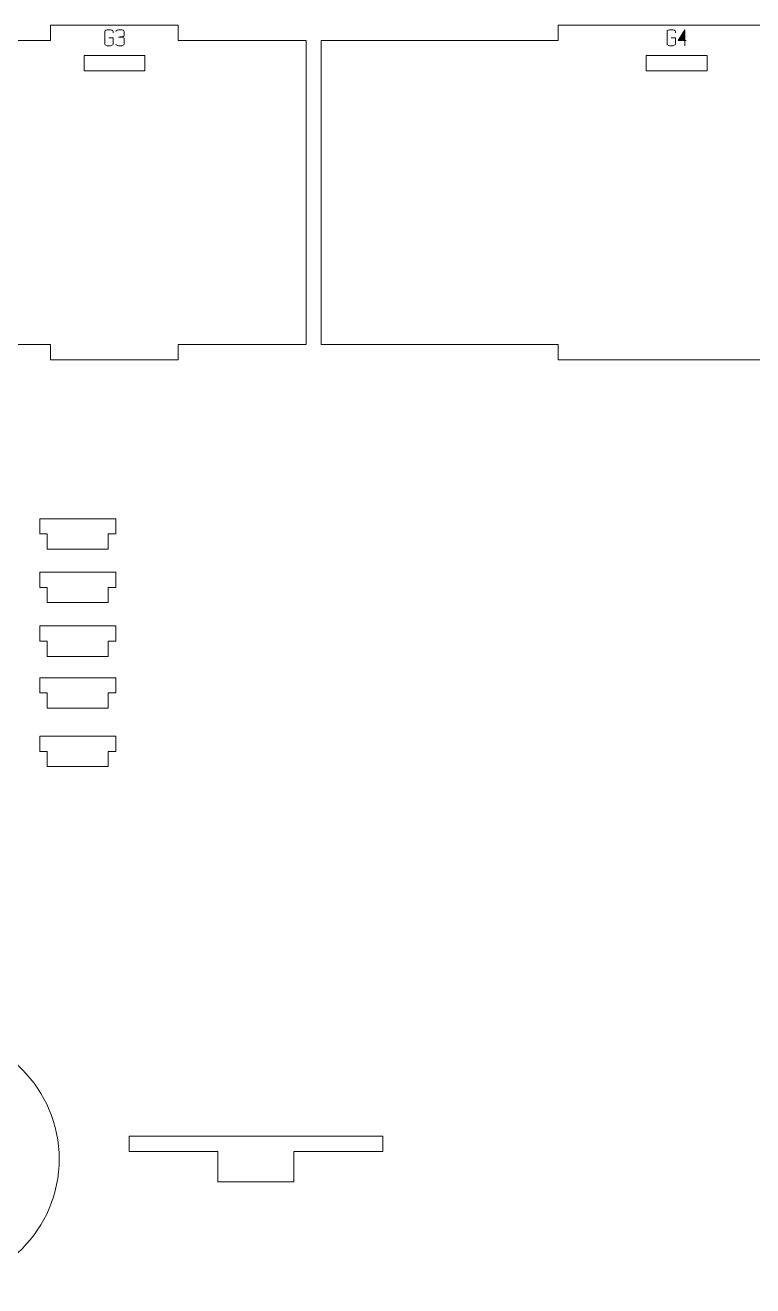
# Model space of a CAD drawing. Header units: centimetres. Extents: x -250 to 250, y -508 to 508.
# Drawn here: x -235.82 to -221.47, y -97.8 to -72.93 of the extents above; entities that cross this region are included whole.
import ezdxf

# ---------------------------------------------------------------- set-up
doc = ezdxf.new("R2010")
doc.units = ezdxf.units.CM
doc.header["$MEASUREMENT"] = 0
doc.layers.add('Capa 1', color=7, linetype='Continuous')

msp = doc.modelspace()

# ---------------------------------------------------------------- hatches: boundary and pattern name
at = {"layer": 'Capa 1', "true_color": 0x3e4095}
h = msp.add_hatch(color=175, dxfattribs=at)
edge = h.paths.add_edge_path()
edge.add_spline(control_points=[(-234.08295, -73.29819), (-234.08295, -73.30797), (-234.09082, -73.3163), (-234.10657, -73.32318), (-234.12231, -73.33006), (-234.14196, -73.3335), (-234.1655, -73.3335), (-234.18904, -73.3335), (-234.20869, -73.33006), (-234.22443, -73.32318), (-234.24018, -73.3163), (-234.24805, -73.30797), (-234.24805, -73.29819), (-234.24805, -73.29819), (-234.24805, -73.05237), (-234.24805, -73.05237), (-234.24805, -73.04259), (-234.24018, -73.03426), (-234.22443, -73.02738), (-234.20869, -73.0205), (-234.18904, -73.01706), (-234.1655, -73.01706), (-234.14196, -73.01706), (-234.12231, -73.0205), (-234.10657, -73.02738), (-234.09082, -73.03426), (-234.08295, -73.04259), (-234.08295, -73.05237), (-234.08295, -73.05237), (-234.08295, -73.07484), (-234.08295, -73.07484), (-234.08295, -73.07484), (-234.08295, -73.05237), (-234.08295, -73.05237), (-234.08295, -73.04259), (-234.09082, -73.03426), (-234.10657, -73.02738), (-234.12231, -73.0205), (-234.14196, -73.01706), (-234.1655, -73.01706), (-234.18904, -73.01706), (-234.20869, -73.0205), (-234.22443, -73.02738), (-234.24018, -73.03426), (-234.24805, -73.04259), (-234.24805, -73.05237), (-234.24805, -73.05237), (-234.24805, -73.29819), (-234.24805, -73.29819), (-234.24805, -73.30797), (-234.24018, -73.3163), (-234.22443, -73.32318), (-234.20869, -73.33006), (-234.18904, -73.3335), (-234.1655, -73.3335), (-234.14196, -73.3335), (-234.12231, -73.33006), (-234.10657, -73.32318), (-234.09082, -73.3163), (-234.08295, -73.30797), (-234.08295, -73.29819), (-234.08295, -73.29819), (-234.08295, -73.17528), (-234.08295, -73.17528), (-234.08295, -73.17528), (-234.16458, -73.17528), (-234.16458, -73.17528), (-234.16458, -73.17528), (-234.08295, -73.17528), (-234.08295, -73.17528), (-234.08295, -73.17528), (-234.08295, -73.29819), (-234.08295, -73.29819)], knot_values=[0, 0, 0, 0, 0.04166667, 0.04166667, 0.04166667, 0.08333333, 0.08333333, 0.08333333, 0.125, 0.125, 0.125, 0.16666667, 0.16666667, 0.16666667, 0.20833333, 0.20833333, 0.20833333, 0.25, 0.25, 0.25, 0.29166667, 0.29166667, 0.29166667, 0.33333333, 0.33333333, 0.33333333, 0.375, 0.375, 0.375, 0.41666667, 0.41666667, 0.41666667, 0.45833333, 0.45833333, 0.45833333, 0.5, 0.5, 0.5, 0.54166667, 0.54166667, 0.54166667, 0.58333333, 0.58333333, 0.58333333, 0.625, 0.625, 0.625, 0.66666667, 0.66666667, 0.66666667, 0.70833333, 0.70833333, 0.70833333, 0.75, 0.75, 0.75, 0.79166667, 0.79166667, 0.79166667, 0.83333333, 0.83333333, 0.83333333, 0.875, 0.875, 0.875, 0.91666667, 0.91666667, 0.91666667, 0.95833333, 0.95833333, 0.95833333, 1, 1, 1, 1], degree=3, periodic=1)
h = msp.add_hatch(color=175, dxfattribs=at)
edge = h.paths.add_edge_path()
edge.add_spline(control_points=[(-233.94537, -73.3335), (-233.96891, -73.3335), (-233.98856, -73.33006), (-234.0043, -73.32318), (-234.02005, -73.3163), (-234.02792, -73.30797), (-234.02792, -73.29819), (-234.02792, -73.30797), (-234.02005, -73.3163), (-234.0043, -73.32318), (-233.98856, -73.33006), (-233.96891, -73.3335), (-233.94537, -73.3335), (-233.92183, -73.3335), (-233.90218, -73.33006), (-233.88644, -73.32318), (-233.87069, -73.3163), (-233.86282, -73.30797), (-233.86282, -73.29819), (-233.86282, -73.29819), (-233.86282, -73.195), (-233.86282, -73.195), (-233.86282, -73.18674), (-233.86848, -73.17956), (-233.87979, -73.17345), (-233.8911, -73.16733), (-233.92427, -73.1632), (-233.97931, -73.16106), (-233.92458, -73.1577), (-233.89171, -73.15372), (-233.88071, -73.14914), (-233.8697, -73.14455), (-233.86374, -73.13706), (-233.86282, -73.12667), (-233.86282, -73.12667), (-233.86282, -73.05237), (-233.86282, -73.05237), (-233.86282, -73.04259), (-233.87069, -73.03426), (-233.88644, -73.02738), (-233.90218, -73.0205), (-233.92183, -73.01706), (-233.94537, -73.01706), (-233.96891, -73.01706), (-233.98856, -73.0205), (-234.0043, -73.02738), (-234.02005, -73.03426), (-234.02792, -73.04259), (-234.02792, -73.05237), (-234.02792, -73.04259), (-234.02005, -73.03426), (-234.0043, -73.02738), (-233.98856, -73.0205), (-233.96891, -73.01706), (-233.94537, -73.01706), (-233.92183, -73.01706), (-233.90218, -73.0205), (-233.88644, -73.02738), (-233.87069, -73.03426), (-233.86282, -73.04259), (-233.86282, -73.05237), (-233.86282, -73.05237), (-233.86282, -73.12667), (-233.86282, -73.12667), (-233.86374, -73.13706), (-233.8697, -73.14455), (-233.88071, -73.14914), (-233.89171, -73.15372), (-233.92458, -73.1577), (-233.97931, -73.16106), (-233.92427, -73.1632), (-233.8911, -73.16733), (-233.87979, -73.17345), (-233.86848, -73.17956), (-233.86282, -73.18674), (-233.86282, -73.195), (-233.86282, -73.195), (-233.86282, -73.29819), (-233.86282, -73.29819), (-233.86282, -73.30797), (-233.87069, -73.3163), (-233.88644, -73.32318), (-233.90218, -73.33006), (-233.92183, -73.3335), (-233.94537, -73.3335)], knot_values=[0, 0, 0, 0, 0.03571429, 0.03571429, 0.03571429, 0.07142857, 0.07142857, 0.07142857, 0.10714286, 0.10714286, 0.10714286, 0.14285714, 0.14285714, 0.14285714, 0.17857143, 0.17857143, 0.17857143, 0.21428571, 0.21428571, 0.21428571, 0.25, 0.25, 0.25, 0.28571429, 0.28571429, 0.28571429, 0.32142857, 0.32142857, 0.32142857, 0.35714286, 0.35714286, 0.35714286, 0.39285714, 0.39285714, 0.39285714, 0.42857143, 0.42857143, 0.42857143, 0.46428571, 0.46428571, 0.46428571, 0.5, 0.5, 0.5, 0.53571429, 0.53571429, 0.53571429, 0.57142857, 0.57142857, 0.57142857, 0.60714286, 0.60714286, 0.60714286, 0.64285714, 0.64285714, 0.64285714, 0.67857143, 0.67857143, 0.67857143, 0.71428571, 0.71428571, 0.71428571, 0.75, 0.75, 0.75, 0.78571429, 0.78571429, 0.78571429, 0.82142857, 0.82142857, 0.82142857, 0.85714286, 0.85714286, 0.85714286, 0.89285714, 0.89285714, 0.89285714, 0.92857143, 0.92857143, 0.92857143, 0.96428571, 0.96428571, 0.96428571, 1, 1, 1, 1], degree=3, periodic=1)
h = msp.add_hatch(color=175, dxfattribs=at)
edge = h.paths.add_edge_path()
edge.add_spline(control_points=[(-222.99187, -73.29819), (-222.99187, -73.30797), (-222.99974, -73.3163), (-223.01549, -73.32318), (-223.03123, -73.33006), (-223.05088, -73.3335), (-223.07442, -73.3335), (-223.09796, -73.3335), (-223.11761, -73.33006), (-223.13335, -73.32318), (-223.1491, -73.3163), (-223.15697, -73.30797), (-223.15697, -73.29819), (-223.15697, -73.29819), (-223.15697, -73.05237), (-223.15697, -73.05237), (-223.15697, -73.04259), (-223.1491, -73.03426), (-223.13335, -73.02738), (-223.11761, -73.0205), (-223.09796, -73.01706), (-223.07442, -73.01706), (-223.05088, -73.01706), (-223.03123, -73.0205), (-223.01549, -73.02738), (-222.99974, -73.03426), (-222.99187, -73.04259), (-222.99187, -73.05237), (-222.99187, -73.05237), (-222.99187, -73.07484), (-222.99187, -73.07484), (-222.99187, -73.07484), (-222.99187, -73.05237), (-222.99187, -73.05237), (-222.99187, -73.04259), (-222.99974, -73.03426), (-223.01549, -73.02738), (-223.03123, -73.0205), (-223.05088, -73.01706), (-223.07442, -73.01706), (-223.09796, -73.01706), (-223.11761, -73.0205), (-223.13335, -73.02738), (-223.1491, -73.03426), (-223.15697, -73.04259), (-223.15697, -73.05237), (-223.15697, -73.05237), (-223.15697, -73.29819), (-223.15697, -73.29819), (-223.15697, -73.30797), (-223.1491, -73.3163), (-223.13335, -73.32318), (-223.11761, -73.33006), (-223.09796, -73.3335), (-223.07442, -73.3335), (-223.05088, -73.3335), (-223.03123, -73.33006), (-223.01549, -73.32318), (-222.99974, -73.3163), (-222.99187, -73.30797), (-222.99187, -73.29819), (-222.99187, -73.29819), (-222.99187, -73.17528), (-222.99187, -73.17528), (-222.99187, -73.17528), (-223.0735, -73.17528), (-223.0735, -73.17528), (-223.0735, -73.17528), (-222.99187, -73.17528), (-222.99187, -73.17528), (-222.99187, -73.17528), (-222.99187, -73.29819), (-222.99187, -73.29819)], knot_values=[0, 0, 0, 0, 0.04166667, 0.04166667, 0.04166667, 0.08333333, 0.08333333, 0.08333333, 0.125, 0.125, 0.125, 0.16666667, 0.16666667, 0.16666667, 0.20833333, 0.20833333, 0.20833333, 0.25, 0.25, 0.25, 0.29166667, 0.29166667, 0.29166667, 0.33333333, 0.33333333, 0.33333333, 0.375, 0.375, 0.375, 0.41666667, 0.41666667, 0.41666667, 0.45833333, 0.45833333, 0.45833333, 0.5, 0.5, 0.5, 0.54166667, 0.54166667, 0.54166667, 0.58333333, 0.58333333, 0.58333333, 0.625, 0.625, 0.625, 0.66666667, 0.66666667, 0.66666667, 0.70833333, 0.70833333, 0.70833333, 0.75, 0.75, 0.75, 0.79166667, 0.79166667, 0.79166667, 0.83333333, 0.83333333, 0.83333333, 0.875, 0.875, 0.875, 0.91666667, 0.91666667, 0.91666667, 0.95833333, 0.95833333, 0.95833333, 1, 1, 1, 1], degree=3, periodic=1)
h = msp.add_hatch(color=175, dxfattribs=at)
edge = h.paths.add_edge_path()
edge.add_spline(control_points=[(-222.80705, -73.22894), (-222.80705, -73.22894), (-222.80705, -73.0166), (-222.80705, -73.0166), (-222.80705, -73.0166), (-222.93684, -73.22894), (-222.93684, -73.22894), (-222.93684, -73.22894), (-222.80705, -73.22894), (-222.80705, -73.22894)], knot_values=[0, 0, 0, 0, 0.33333333, 0.33333333, 0.33333333, 0.66666667, 0.66666667, 0.66666667, 1, 1, 1, 1], degree=3, periodic=1)
h = msp.add_hatch(color=175, dxfattribs=at)
edge = h.paths.add_edge_path()
edge.add_spline(control_points=[(-222.80705, -73.22894), (-222.80705, -73.22894), (-222.80705, -73.3335), (-222.80705, -73.3335), (-222.80705, -73.3335), (-222.80705, -73.22894), (-222.80705, -73.22894), (-222.80705, -73.22894), (-222.93684, -73.22894), (-222.93684, -73.22894), (-222.93684, -73.22894), (-222.80705, -73.0166), (-222.80705, -73.0166), (-222.80705, -73.0166), (-222.80705, -73.22894), (-222.80705, -73.22894), (-222.80705, -73.22894), (-222.77724, -73.22894), (-222.77724, -73.22894), (-222.77724, -73.22894), (-222.80705, -73.22894), (-222.80705, -73.22894)], knot_values=[0, 0, 0, 0, 0.14285714, 0.14285714, 0.14285714, 0.28571429, 0.28571429, 0.28571429, 0.42857143, 0.42857143, 0.42857143, 0.57142857, 0.57142857, 0.57142857, 0.71428571, 0.71428571, 0.71428571, 0.85714286, 0.85714286, 0.85714286, 1, 1, 1, 1], degree=3, periodic=1)

# ---------------------------------------------------------------- linework, layer by layer
at = {"layer": 'Capa 1', "color": 240, "lineweight": 9}
for points, knots in [([(-237.83364, -73.2271), (-237.83364, -73.2271), (-237.83364, -79.2271), (-237.83364, -79.2271), (-237.83364, -79.2271), (-235.31484, -79.2271), (-235.31484, -79.2271), (-235.31484, -79.2271), (-235.31484, -79.5271), (-235.31484, -79.5271), (-235.31484, -79.5271), (-232.79603, -79.5271), (-232.79603, -79.5271), (-232.79603, -79.5271), (-232.79603, -79.2271), (-232.79603, -79.2271), (-232.79603, -79.2271), (-230.27723, -79.2271), (-230.27723, -79.2271), (-230.27723, -79.2271), (-230.27723, -73.2271), (-230.27723, -73.2271), (-230.27723, -73.2271), (-232.79603, -73.2271), (-232.79603, -73.2271), (-232.79603, -73.2271), (-232.79603, -72.9271), (-232.79603, -72.9271), (-232.79603, -72.9271), (-235.31484, -72.9271), (-235.31484, -72.9271), (-235.31484, -72.9271), (-235.31484, -73.2271), (-235.31484, -73.2271), (-235.31484, -73.2271), (-237.83364, -73.2271), (-237.83364, -73.2271)], [0, 0, 0, 0, 0.08333333, 0.08333333, 0.08333333, 0.16666667, 0.16666667, 0.16666667, 0.25, 0.25, 0.25, 0.33333333, 0.33333333, 0.33333333, 0.41666667, 0.41666667, 0.41666667, 0.5, 0.5, 0.5, 0.58333333, 0.58333333, 0.58333333, 0.66666667, 0.66666667, 0.66666667, 0.75, 0.75, 0.75, 0.83333333, 0.83333333, 0.83333333, 0.91666667, 0.91666667, 0.91666667, 1, 1, 1, 1]), ([(-229.97723, -73.2271), (-229.97723, -73.2271), (-229.97723, -79.2271), (-229.97723, -79.2271), (-229.97723, -79.2271), (-225.30381, -79.2271), (-225.30381, -79.2271), (-225.30381, -79.2271), (-225.30381, -79.5271), (-225.30381, -79.5271), (-225.30381, -79.5271), (-220.6304, -79.5271), (-220.6304, -79.5271), (-220.6304, -79.5271), (-220.6304, -79.2271), (-220.6304, -79.2271), (-220.6304, -79.2271), (-215.95698, -79.2271), (-215.95698, -79.2271), (-215.95698, -79.2271), (-215.95698, -73.2271), (-215.95698, -73.2271), (-215.95698, -73.2271), (-220.6304, -73.2271), (-220.6304, -73.2271), (-220.6304, -73.2271), (-220.6304, -72.9271), (-220.6304, -72.9271), (-220.6304, -72.9271), (-225.30381, -72.9271), (-225.30381, -72.9271), (-225.30381, -72.9271), (-225.30381, -73.2271), (-225.30381, -73.2271), (-225.30381, -73.2271), (-229.97723, -73.2271), (-229.97723, -73.2271)], [0, 0, 0, 0, 0.08333333, 0.08333333, 0.08333333, 0.16666667, 0.16666667, 0.16666667, 0.25, 0.25, 0.25, 0.33333333, 0.33333333, 0.33333333, 0.41666667, 0.41666667, 0.41666667, 0.5, 0.5, 0.5, 0.58333333, 0.58333333, 0.58333333, 0.66666667, 0.66666667, 0.66666667, 0.75, 0.75, 0.75, 0.83333333, 0.83333333, 0.83333333, 0.91666667, 0.91666667, 0.91666667, 1, 1, 1, 1]), ([(-234.65543, -73.527), (-234.65543, -73.527), (-233.45543, -73.527), (-233.45543, -73.527), (-233.45543, -73.527), (-233.45543, -73.827), (-233.45543, -73.827), (-233.45543, -73.827), (-234.65543, -73.827), (-234.65543, -73.827), (-234.65543, -73.827), (-234.65543, -73.527), (-234.65543, -73.527)], [0, 0, 0, 0, 0.25, 0.25, 0.25, 0.5, 0.5, 0.5, 0.75, 0.75, 0.75, 1, 1, 1, 1]), ([(-223.5671, -73.527), (-223.5671, -73.527), (-222.3671, -73.527), (-222.3671, -73.527), (-222.3671, -73.527), (-222.3671, -73.827), (-222.3671, -73.827), (-222.3671, -73.827), (-223.5671, -73.827), (-223.5671, -73.827), (-223.5671, -73.827), (-223.5671, -73.527), (-223.5671, -73.527)], [0, 0, 0, 0, 0.25, 0.25, 0.25, 0.5, 0.5, 0.5, 0.75, 0.75, 0.75, 1, 1, 1, 1]), ([(-234.18066, -82.96536), (-234.18066, -82.96536), (-234.18066, -83.26536), (-234.18066, -83.26536), (-234.18066, -83.26536), (-235.38066, -83.26536), (-235.38066, -83.26536), (-235.38066, -83.26536), (-235.38066, -82.96536), (-235.38066, -82.96536), (-235.38066, -82.96536), (-235.53066, -82.96536), (-235.53066, -82.96536), (-235.53066, -82.96536), (-235.53066, -82.66536), (-235.53066, -82.66536), (-235.53066, -82.66536), (-234.03066, -82.66536), (-234.03066, -82.66536), (-234.03066, -82.66536), (-234.03066, -82.96536), (-234.03066, -82.96536), (-234.03066, -82.96536), (-234.18066, -82.96536), (-234.18066, -82.96536)], [0, 0, 0, 0, 0.125, 0.125, 0.125, 0.25, 0.25, 0.25, 0.375, 0.375, 0.375, 0.5, 0.5, 0.5, 0.625, 0.625, 0.625, 0.75, 0.75, 0.75, 0.875, 0.875, 0.875, 1, 1, 1, 1]), ([(-234.18066, -84.02116), (-234.18066, -84.02116), (-234.18066, -84.32116), (-234.18066, -84.32116), (-234.18066, -84.32116), (-235.38066, -84.32116), (-235.38066, -84.32116), (-235.38066, -84.32116), (-235.38066, -84.02116), (-235.38066, -84.02116), (-235.38066, -84.02116), (-235.53066, -84.02116), (-235.53066, -84.02116), (-235.53066, -84.02116), (-235.53066, -83.72116), (-235.53066, -83.72116), (-235.53066, -83.72116), (-234.03066, -83.72116), (-234.03066, -83.72116), (-234.03066, -83.72116), (-234.03066, -84.02116), (-234.03066, -84.02116), (-234.03066, -84.02116), (-234.18066, -84.02116), (-234.18066, -84.02116)], [0, 0, 0, 0, 0.125, 0.125, 0.125, 0.25, 0.25, 0.25, 0.375, 0.375, 0.375, 0.5, 0.5, 0.5, 0.625, 0.625, 0.625, 0.75, 0.75, 0.75, 0.875, 0.875, 0.875, 1, 1, 1, 1]), ([(-234.18066, -85.08203), (-234.18066, -85.08203), (-234.18066, -85.38203), (-234.18066, -85.38203), (-234.18066, -85.38203), (-235.38066, -85.38203), (-235.38066, -85.38203), (-235.38066, -85.38203), (-235.38066, -85.08203), (-235.38066, -85.08203), (-235.38066, -85.08203), (-235.53066, -85.08203), (-235.53066, -85.08203), (-235.53066, -85.08203), (-235.53066, -84.78203), (-235.53066, -84.78203), (-235.53066, -84.78203), (-234.03066, -84.78203), (-234.03066, -84.78203), (-234.03066, -84.78203), (-234.03066, -85.08203), (-234.03066, -85.08203), (-234.03066, -85.08203), (-234.18066, -85.08203), (-234.18066, -85.08203)], [0, 0, 0, 0, 0.125, 0.125, 0.125, 0.25, 0.25, 0.25, 0.375, 0.375, 0.375, 0.5, 0.5, 0.5, 0.625, 0.625, 0.625, 0.75, 0.75, 0.75, 0.875, 0.875, 0.875, 1, 1, 1, 1]), ([(-234.18066, -86.10421), (-234.18066, -86.10421), (-234.18066, -86.40421), (-234.18066, -86.40421), (-234.18066, -86.40421), (-235.38066, -86.40421), (-235.38066, -86.40421), (-235.38066, -86.40421), (-235.38066, -86.10421), (-235.38066, -86.10421), (-235.38066, -86.10421), (-235.53066, -86.10421), (-235.53066, -86.10421), (-235.53066, -86.10421), (-235.53066, -85.80421), (-235.53066, -85.80421), (-235.53066, -85.80421), (-234.03066, -85.80421), (-234.03066, -85.80421), (-234.03066, -85.80421), (-234.03066, -86.10421), (-234.03066, -86.10421), (-234.03066, -86.10421), (-234.18066, -86.10421), (-234.18066, -86.10421)], [0, 0, 0, 0, 0.125, 0.125, 0.125, 0.25, 0.25, 0.25, 0.375, 0.375, 0.375, 0.5, 0.5, 0.5, 0.625, 0.625, 0.625, 0.75, 0.75, 0.75, 0.875, 0.875, 0.875, 1, 1, 1, 1]), ([(-234.18066, -87.25741), (-234.18066, -87.25741), (-234.18066, -87.55741), (-234.18066, -87.55741), (-234.18066, -87.55741), (-235.38066, -87.55741), (-235.38066, -87.55741), (-235.38066, -87.55741), (-235.38066, -87.25741), (-235.38066, -87.25741), (-235.38066, -87.25741), (-235.53066, -87.25741), (-235.53066, -87.25741), (-235.53066, -87.25741), (-235.53066, -86.95741), (-235.53066, -86.95741), (-235.53066, -86.95741), (-234.03066, -86.95741), (-234.03066, -86.95741), (-234.03066, -86.95741), (-234.03066, -87.25741), (-234.03066, -87.25741), (-234.03066, -87.25741), (-234.18066, -87.25741), (-234.18066, -87.25741)], [0, 0, 0, 0, 0.125, 0.125, 0.125, 0.25, 0.25, 0.25, 0.375, 0.375, 0.375, 0.5, 0.5, 0.5, 0.625, 0.625, 0.625, 0.75, 0.75, 0.75, 0.875, 0.875, 0.875, 1, 1, 1, 1]), ([(-237.64489, -92.80228), (-236.26418, -92.80228), (-235.14489, -93.92157), (-235.14489, -95.30228), (-235.14489, -96.68299), (-236.26418, -97.80228), (-237.64489, -97.80228), (-239.0256, -97.80228), (-240.14489, -96.68299), (-240.14489, -95.30228), (-240.14489, -93.92157), (-239.0256, -92.80228), (-237.64489, -92.80228)], [0, 0, 0, 0, 0.25, 0.25, 0.25, 0.5, 0.5, 0.5, 0.75, 0.75, 0.75, 1, 1, 1, 1]), ([(-233.76532, -94.85228), (-233.76532, -94.85228), (-228.76532, -94.85228), (-228.76532, -94.85228), (-228.76532, -94.85228), (-228.76532, -95.15228), (-228.76532, -95.15228), (-228.76532, -95.15228), (-230.51532, -95.15228), (-230.51532, -95.15228), (-230.51532, -95.15228), (-230.51532, -95.75228), (-230.51532, -95.75228), (-230.51532, -95.75228), (-232.01532, -95.75228), (-232.01532, -95.75228), (-232.01532, -95.75228), (-232.01532, -95.15228), (-232.01532, -95.15228), (-232.01532, -95.15228), (-233.76532, -95.15228), (-233.76532, -95.15228), (-233.76532, -95.15228), (-233.76532, -94.85228), (-233.76532, -94.85228)], [0, 0, 0, 0, 0.125, 0.125, 0.125, 0.25, 0.25, 0.25, 0.375, 0.375, 0.375, 0.5, 0.5, 0.5, 0.625, 0.625, 0.625, 0.75, 0.75, 0.75, 0.875, 0.875, 0.875, 1, 1, 1, 1])]:
    msp.add_open_spline(points, degree=3, knots=knots, dxfattribs=at)
at = {"layer": 'Capa 1', "color": 114, "lineweight": 9}
for points, knots in [([(-234.08295, -73.29819), (-234.08295, -73.30797), (-234.09082, -73.3163), (-234.10657, -73.32318), (-234.12231, -73.33006), (-234.14196, -73.3335), (-234.1655, -73.3335), (-234.18904, -73.3335), (-234.20869, -73.33006), (-234.22443, -73.32318), (-234.24018, -73.3163), (-234.24805, -73.30797), (-234.24805, -73.29819), (-234.24805, -73.29819), (-234.24805, -73.05237), (-234.24805, -73.05237), (-234.24805, -73.04259), (-234.24018, -73.03426), (-234.22443, -73.02738), (-234.20869, -73.0205), (-234.18904, -73.01706), (-234.1655, -73.01706), (-234.14196, -73.01706), (-234.12231, -73.0205), (-234.10657, -73.02738), (-234.09082, -73.03426), (-234.08295, -73.04259), (-234.08295, -73.05237), (-234.08295, -73.05237), (-234.08295, -73.07484), (-234.08295, -73.07484), (-234.08295, -73.07484), (-234.08295, -73.05237), (-234.08295, -73.05237), (-234.08295, -73.04259), (-234.09082, -73.03426), (-234.10657, -73.02738), (-234.12231, -73.0205), (-234.14196, -73.01706), (-234.1655, -73.01706), (-234.18904, -73.01706), (-234.20869, -73.0205), (-234.22443, -73.02738), (-234.24018, -73.03426), (-234.24805, -73.04259), (-234.24805, -73.05237), (-234.24805, -73.05237), (-234.24805, -73.29819), (-234.24805, -73.29819), (-234.24805, -73.30797), (-234.24018, -73.3163), (-234.22443, -73.32318), (-234.20869, -73.33006), (-234.18904, -73.3335), (-234.1655, -73.3335), (-234.14196, -73.3335), (-234.12231, -73.33006), (-234.10657, -73.32318), (-234.09082, -73.3163), (-234.08295, -73.30797), (-234.08295, -73.29819), (-234.08295, -73.29819), (-234.08295, -73.17528), (-234.08295, -73.17528), (-234.08295, -73.17528), (-234.16458, -73.17528), (-234.16458, -73.17528), (-234.16458, -73.17528), (-234.08295, -73.17528), (-234.08295, -73.17528), (-234.08295, -73.17528), (-234.08295, -73.29819), (-234.08295, -73.29819)], [0, 0, 0, 0, 0.04166667, 0.04166667, 0.04166667, 0.08333333, 0.08333333, 0.08333333, 0.125, 0.125, 0.125, 0.16666667, 0.16666667, 0.16666667, 0.20833333, 0.20833333, 0.20833333, 0.25, 0.25, 0.25, 0.29166667, 0.29166667, 0.29166667, 0.33333333, 0.33333333, 0.33333333, 0.375, 0.375, 0.375, 0.41666667, 0.41666667, 0.41666667, 0.45833333, 0.45833333, 0.45833333, 0.5, 0.5, 0.5, 0.54166667, 0.54166667, 0.54166667, 0.58333333, 0.58333333, 0.58333333, 0.625, 0.625, 0.625, 0.66666667, 0.66666667, 0.66666667, 0.70833333, 0.70833333, 0.70833333, 0.75, 0.75, 0.75, 0.79166667, 0.79166667, 0.79166667, 0.83333333, 0.83333333, 0.83333333, 0.875, 0.875, 0.875, 0.91666667, 0.91666667, 0.91666667, 0.95833333, 0.95833333, 0.95833333, 1, 1, 1, 1]), ([(-233.94537, -73.3335), (-233.96891, -73.3335), (-233.98856, -73.33006), (-234.0043, -73.32318), (-234.02005, -73.3163), (-234.02792, -73.30797), (-234.02792, -73.29819), (-234.02792, -73.30797), (-234.02005, -73.3163), (-234.0043, -73.32318), (-233.98856, -73.33006), (-233.96891, -73.3335), (-233.94537, -73.3335), (-233.92183, -73.3335), (-233.90218, -73.33006), (-233.88644, -73.32318), (-233.87069, -73.3163), (-233.86282, -73.30797), (-233.86282, -73.29819), (-233.86282, -73.29819), (-233.86282, -73.195), (-233.86282, -73.195), (-233.86282, -73.18674), (-233.86848, -73.17956), (-233.87979, -73.17345), (-233.8911, -73.16733), (-233.92427, -73.1632), (-233.97931, -73.16106), (-233.92458, -73.1577), (-233.89171, -73.15372), (-233.88071, -73.14914), (-233.8697, -73.14455), (-233.86374, -73.13706), (-233.86282, -73.12667), (-233.86282, -73.12667), (-233.86282, -73.05237), (-233.86282, -73.05237), (-233.86282, -73.04259), (-233.87069, -73.03426), (-233.88644, -73.02738), (-233.90218, -73.0205), (-233.92183, -73.01706), (-233.94537, -73.01706), (-233.96891, -73.01706), (-233.98856, -73.0205), (-234.0043, -73.02738), (-234.02005, -73.03426), (-234.02792, -73.04259), (-234.02792, -73.05237), (-234.02792, -73.04259), (-234.02005, -73.03426), (-234.0043, -73.02738), (-233.98856, -73.0205), (-233.96891, -73.01706), (-233.94537, -73.01706), (-233.92183, -73.01706), (-233.90218, -73.0205), (-233.88644, -73.02738), (-233.87069, -73.03426), (-233.86282, -73.04259), (-233.86282, -73.05237), (-233.86282, -73.05237), (-233.86282, -73.12667), (-233.86282, -73.12667), (-233.86374, -73.13706), (-233.8697, -73.14455), (-233.88071, -73.14914), (-233.89171, -73.15372), (-233.92458, -73.1577), (-233.97931, -73.16106), (-233.92427, -73.1632), (-233.8911, -73.16733), (-233.87979, -73.17345), (-233.86848, -73.17956), (-233.86282, -73.18674), (-233.86282, -73.195), (-233.86282, -73.195), (-233.86282, -73.29819), (-233.86282, -73.29819), (-233.86282, -73.30797), (-233.87069, -73.3163), (-233.88644, -73.32318), (-233.90218, -73.33006), (-233.92183, -73.3335), (-233.94537, -73.3335)], [0, 0, 0, 0, 0.03571429, 0.03571429, 0.03571429, 0.07142857, 0.07142857, 0.07142857, 0.10714286, 0.10714286, 0.10714286, 0.14285714, 0.14285714, 0.14285714, 0.17857143, 0.17857143, 0.17857143, 0.21428571, 0.21428571, 0.21428571, 0.25, 0.25, 0.25, 0.28571429, 0.28571429, 0.28571429, 0.32142857, 0.32142857, 0.32142857, 0.35714286, 0.35714286, 0.35714286, 0.39285714, 0.39285714, 0.39285714, 0.42857143, 0.42857143, 0.42857143, 0.46428571, 0.46428571, 0.46428571, 0.5, 0.5, 0.5, 0.53571429, 0.53571429, 0.53571429, 0.57142857, 0.57142857, 0.57142857, 0.60714286, 0.60714286, 0.60714286, 0.64285714, 0.64285714, 0.64285714, 0.67857143, 0.67857143, 0.67857143, 0.71428571, 0.71428571, 0.71428571, 0.75, 0.75, 0.75, 0.78571429, 0.78571429, 0.78571429, 0.82142857, 0.82142857, 0.82142857, 0.85714286, 0.85714286, 0.85714286, 0.89285714, 0.89285714, 0.89285714, 0.92857143, 0.92857143, 0.92857143, 0.96428571, 0.96428571, 0.96428571, 1, 1, 1, 1]), ([(-222.99187, -73.29819), (-222.99187, -73.30797), (-222.99974, -73.3163), (-223.01549, -73.32318), (-223.03123, -73.33006), (-223.05088, -73.3335), (-223.07442, -73.3335), (-223.09796, -73.3335), (-223.11761, -73.33006), (-223.13335, -73.32318), (-223.1491, -73.3163), (-223.15697, -73.30797), (-223.15697, -73.29819), (-223.15697, -73.29819), (-223.15697, -73.05237), (-223.15697, -73.05237), (-223.15697, -73.04259), (-223.1491, -73.03426), (-223.13335, -73.02738), (-223.11761, -73.0205), (-223.09796, -73.01706), (-223.07442, -73.01706), (-223.05088, -73.01706), (-223.03123, -73.0205), (-223.01549, -73.02738), (-222.99974, -73.03426), (-222.99187, -73.04259), (-222.99187, -73.05237), (-222.99187, -73.05237), (-222.99187, -73.07484), (-222.99187, -73.07484), (-222.99187, -73.07484), (-222.99187, -73.05237), (-222.99187, -73.05237), (-222.99187, -73.04259), (-222.99974, -73.03426), (-223.01549, -73.02738), (-223.03123, -73.0205), (-223.05088, -73.01706), (-223.07442, -73.01706), (-223.09796, -73.01706), (-223.11761, -73.0205), (-223.13335, -73.02738), (-223.1491, -73.03426), (-223.15697, -73.04259), (-223.15697, -73.05237), (-223.15697, -73.05237), (-223.15697, -73.29819), (-223.15697, -73.29819), (-223.15697, -73.30797), (-223.1491, -73.3163), (-223.13335, -73.32318), (-223.11761, -73.33006), (-223.09796, -73.3335), (-223.07442, -73.3335), (-223.05088, -73.3335), (-223.03123, -73.33006), (-223.01549, -73.32318), (-222.99974, -73.3163), (-222.99187, -73.30797), (-222.99187, -73.29819), (-222.99187, -73.29819), (-222.99187, -73.17528), (-222.99187, -73.17528), (-222.99187, -73.17528), (-223.0735, -73.17528), (-223.0735, -73.17528), (-223.0735, -73.17528), (-222.99187, -73.17528), (-222.99187, -73.17528), (-222.99187, -73.17528), (-222.99187, -73.29819), (-222.99187, -73.29819)], [0, 0, 0, 0, 0.04166667, 0.04166667, 0.04166667, 0.08333333, 0.08333333, 0.08333333, 0.125, 0.125, 0.125, 0.16666667, 0.16666667, 0.16666667, 0.20833333, 0.20833333, 0.20833333, 0.25, 0.25, 0.25, 0.29166667, 0.29166667, 0.29166667, 0.33333333, 0.33333333, 0.33333333, 0.375, 0.375, 0.375, 0.41666667, 0.41666667, 0.41666667, 0.45833333, 0.45833333, 0.45833333, 0.5, 0.5, 0.5, 0.54166667, 0.54166667, 0.54166667, 0.58333333, 0.58333333, 0.58333333, 0.625, 0.625, 0.625, 0.66666667, 0.66666667, 0.66666667, 0.70833333, 0.70833333, 0.70833333, 0.75, 0.75, 0.75, 0.79166667, 0.79166667, 0.79166667, 0.83333333, 0.83333333, 0.83333333, 0.875, 0.875, 0.875, 0.91666667, 0.91666667, 0.91666667, 0.95833333, 0.95833333, 0.95833333, 1, 1, 1, 1]), ([(-222.80705, -73.22894), (-222.80705, -73.22894), (-222.80705, -73.0166), (-222.80705, -73.0166), (-222.80705, -73.0166), (-222.93684, -73.22894), (-222.93684, -73.22894), (-222.93684, -73.22894), (-222.80705, -73.22894), (-222.80705, -73.22894)], [0, 0, 0, 0, 0.33333333, 0.33333333, 0.33333333, 0.66666667, 0.66666667, 0.66666667, 1, 1, 1, 1]), ([(-222.80705, -73.22894), (-222.80705, -73.22894), (-222.80705, -73.3335), (-222.80705, -73.3335), (-222.80705, -73.3335), (-222.80705, -73.22894), (-222.80705, -73.22894), (-222.80705, -73.22894), (-222.93684, -73.22894), (-222.93684, -73.22894), (-222.93684, -73.22894), (-222.80705, -73.0166), (-222.80705, -73.0166), (-222.80705, -73.0166), (-222.80705, -73.22894), (-222.80705, -73.22894), (-222.80705, -73.22894), (-222.77724, -73.22894), (-222.77724, -73.22894), (-222.77724, -73.22894), (-222.80705, -73.22894), (-222.80705, -73.22894)], [0, 0, 0, 0, 0.14285714, 0.14285714, 0.14285714, 0.28571429, 0.28571429, 0.28571429, 0.42857143, 0.42857143, 0.42857143, 0.57142857, 0.57142857, 0.57142857, 0.71428571, 0.71428571, 0.71428571, 0.85714286, 0.85714286, 0.85714286, 1, 1, 1, 1])]:
    msp.add_open_spline(points, degree=3, knots=knots, dxfattribs=at)

doc.saveas('drawing.dxf')
